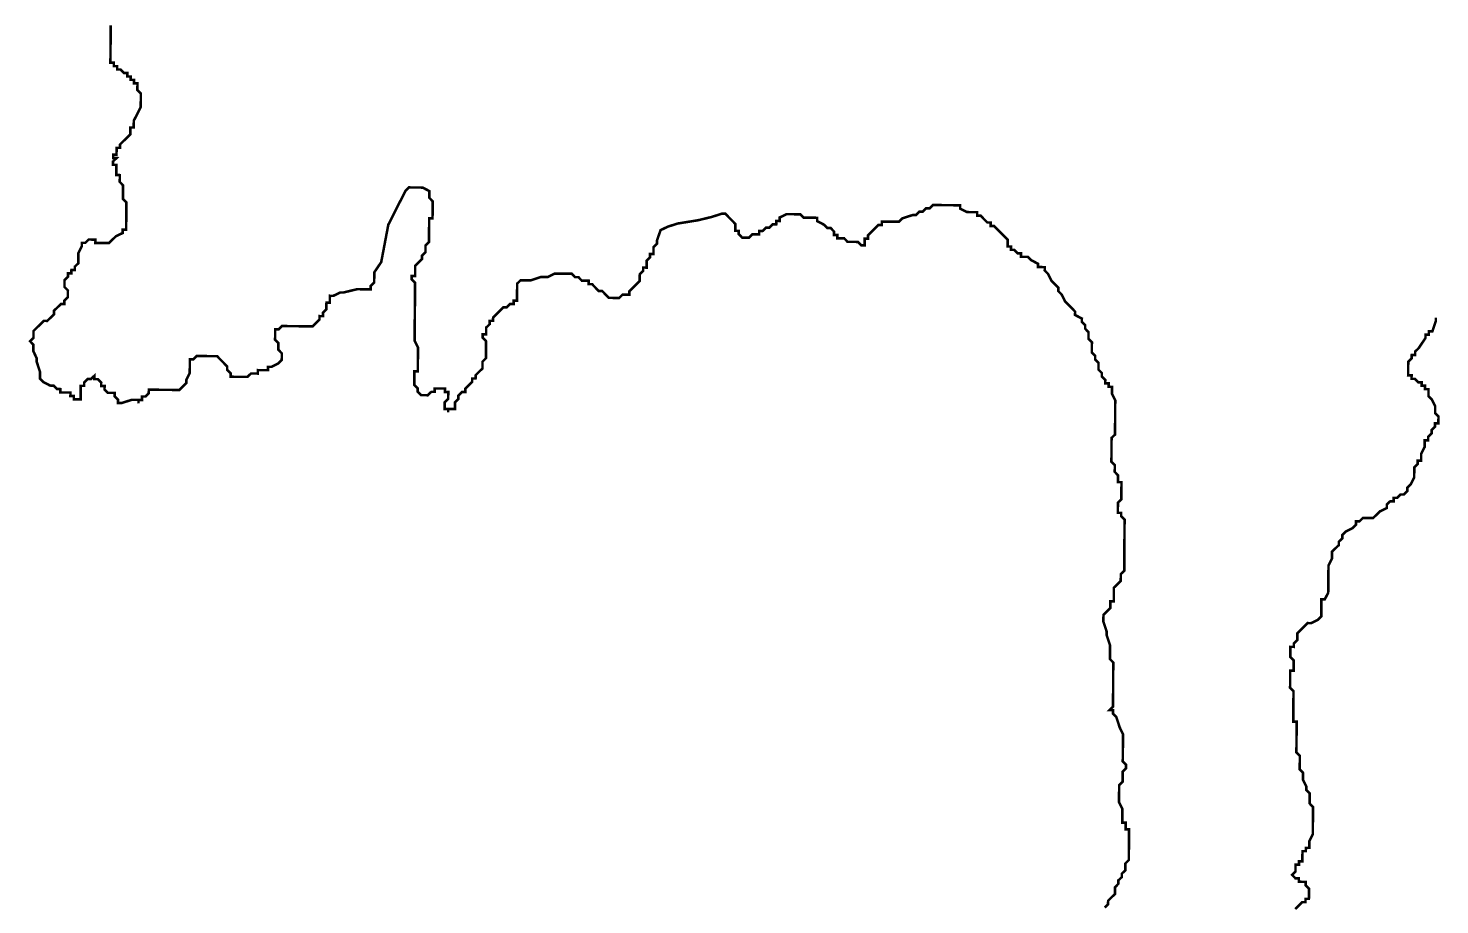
# Model space of a CAD drawing. Header units: metres. Extents: x 290190 to 339802, y 1811045 to 1991312.
# Drawn here: x 311912 to 313585, y 1942195 to 1943234 of the extents above; entities that cross this region are included whole.
import ezdxf

# ---------------------------------------------------------------- set-up
doc = ezdxf.new("R2010")
doc.units = ezdxf.units.M
doc.header["$MEASUREMENT"] = 0
doc.layers.add('HAZARDS LINE', color=1, linetype='Continuous')

msp = doc.modelspace()

# ---------------------------------------------------------------- linework, layer by layer
at = {"layer": 'HAZARDS LINE', "lineweight": 18}
for points in [[(312009.9, 1943237.1, 3.02, 3.02, 0), (312009.9, 1943233.1, 3.02, 3.02, 0), (312009.8, 1943225, 3.02, 3.02, 0), (312009.8, 1943221, 3.02, 3.02, 0), (312009.8, 1943216.9, 3.02, 3.02, 0), (312009.7, 1943208.9, 3.02, 3.02, 0), (312009.7, 1943204.8, 3.02, 3.02, 0), (312009.7, 1943200.8, 3.02, 3.02, 0), (312009.6, 1943196.8, 3.02, 3.02, 0), (312009.6, 1943192.7, 3.02, 3.02, 0), (312013.6, 1943192.7, 3.02, 3.02, 0), (312013.6, 1943188.7, 3.02, 3.02, 0), (312017.6, 1943188.6, 3.02, 3.02, 0), (312017.6, 1943184.6, 3.02, 3.02, 0), (312021.6, 1943184.6, 3.02, 3.02, 0), (312025.6, 1943180.5, 3.02, 3.02, 0), (312029.7, 1943180.5, 3.02, 3.02, 0), (312029.6, 1943176.4, 3.02, 3.02, 0), (312033.7, 1943176.4, 3.02, 3.02, 0), (312033.6, 1943172.4, 3.02, 3.02, 0), (312037.7, 1943172.4, 3.02, 3.02, 0), (312037.6, 1943168.3, 3.02, 3.02, 0), (312041.7, 1943168.3, 3.02, 3.02, 0), (312041.6, 1943164.3, 3.02, 3.02, 0), (312041.6, 1943160.2, 3.02, 3.02, 0), (312045.6, 1943156.2, 3.02, 3.02, 0), (312045.6, 1943152.1, 3.02, 3.02, 0), (312045.6, 1943148.1, 3.02, 3.02, 0), (312045.5, 1943144.1, 3.02, 3.02, 0), (312045.5, 1943140, 3.02, 3.02, 0), (312041.4, 1943132, 3.02, 3.02, 0), (312037.3, 1943124, 3.02, 3.02, 0), (312037.2, 1943115.9, 3.02, 3.02, 0), (312033.2, 1943115.9, 3.02, 3.02, 0), (312033.2, 1943111.9, 3.02, 3.02, 0), (312033.2, 1943107.8, 3.02, 3.02, 0), (312029.1, 1943103.8, 3.02, 3.02, 0), (312025, 1943099.8, 3.02, 3.02, 0), (312021, 1943095.8, 3.02, 3.02, 0), (312020.9, 1943091.8, 3.02, 3.02, 0), (312016.9, 1943091.8, 3.02, 3.02, 0), (312016.9, 1943087.8, 3.02, 3.02, 0), (312016.8, 1943083.8, 3.02, 3.02, 0), (312012.8, 1943083.8, 3.02, 3.02, 0), (312012.8, 1943079.8, 3.02, 3.02, 0), (312016.8, 1943079.7, 3.02, 3.02, 0), (312012.7, 1943075.7, 3.02, 3.02, 0), (312012.7, 1943071.7, 3.02, 3.02, 0), (312016.7, 1943071.7, 3.02, 3.02, 0), (312016.7, 1943067.6, 3.02, 3.02, 0), (312016.7, 1943063.6, 3.02, 3.02, 0), (312016.7, 1943059.6, 3.02, 3.02, 0), (312020.7, 1943059.5, 3.02, 3.02, 0), (312020.7, 1943055.5, 3.02, 3.02, 0), (312020.6, 1943051.5, 3.02, 3.02, 0), (312024.6, 1943047.4, 3.02, 3.02, 0), (312024.6, 1943043.4, 3.02, 3.02, 0), (312024.6, 1943039.3, 3.02, 3.02, 0), (312024.5, 1943035.3, 3.02, 3.02, 0), (312024.5, 1943031.3, 3.02, 3.02, 0), (312028.5, 1943027.2, 3.02, 3.02, 0), (312028.5, 1943023.2, 3.02, 3.02, 0), (312028.4, 1943019.1, 3.02, 3.02, 0), (312028.4, 1943011.1, 3.02, 3.02, 0), (312028.4, 1943007, 3.02, 3.02, 0), (312028.3, 1943003, 3.02, 3.02, 0), (312028.3, 1942999, 3.02, 3.02, 0), (312028.3, 1942994.9, 3.02, 3.02, 0), (312024.2, 1942995, 3.02, 3.02, 0), (312024.2, 1942990.9, 3.02, 3.02, 0), (312016.1, 1942987, 3.02, 3.02, 0), (312012, 1942983, 3.02, 3.02, 0), (312008, 1942979, 3.02, 3.02, 0), (312003.9, 1942979, 3.02, 3.02, 0), (311999.9, 1942979, 3.02, 3.02, 0), (311995.9, 1942979.1, 3.02, 3.02, 0), (311991.8, 1942979.1, 3.02, 3.02, 0), (311991.9, 1942983.1, 3.02, 3.02, 0), (311987.8, 1942983.1, 3.02, 3.02, 0), (311983.8, 1942983.2, 3.02, 3.02, 0), (311979.8, 1942979.2, 3.02, 3.02, 0), (311975.7, 1942979.2, 3.02, 3.02, 0), (311975.7, 1942975.2, 3.02, 3.02, 0), (311971.6, 1942967.1, 3.02, 3.02, 0), (311971.6, 1942963.1, 3.02, 3.02, 0), (311971.5, 1942959.1, 3.02, 3.02, 0), (311971.5, 1942955, 3.02, 3.02, 0), (311967.4, 1942951, 3.02, 3.02, 0), (311967.4, 1942947, 3.02, 3.02, 0), (311963.4, 1942947, 3.02, 3.02, 0), (311963.3, 1942943, 3.02, 3.02, 0), (311959.3, 1942943, 3.02, 3.02, 0), (311959.3, 1942939, 3.02, 3.02, 0), (311955.2, 1942935, 3.02, 3.02, 0), (311955.2, 1942931, 3.02, 3.02, 0), (311955.2, 1942926.9, 3.02, 3.02, 0), (311959.2, 1942922.9, 3.02, 3.02, 0), (311959.1, 1942918.8, 3.02, 3.02, 0), (311959.1, 1942914.8, 3.02, 3.02, 0), (311955, 1942910.8, 3.02, 3.02, 0), (311955, 1942906.8, 3.02, 3.02, 0), (311951, 1942906.8, 3.02, 3.02, 0), (311942.8, 1942898.8, 3.02, 3.02, 0), (311942.8, 1942894.7, 3.02, 3.02, 0), (311938.8, 1942890.7, 3.02, 3.02, 0), (311934.7, 1942886.7, 3.02, 3.02, 0), (311930.7, 1942886.8, 3.02, 3.02, 0), (311926.6, 1942882.8, 3.02, 3.02, 0), (311922.5, 1942878.8, 3.02, 3.02, 0), (311918.5, 1942874.8, 3.02, 3.02, 0), (311918.4, 1942870.7, 3.02, 3.02, 0), (311918.4, 1942866.7, 3.02, 3.02, 0), (311914.3, 1942862.7, 3.02, 3.02, 0), (311918.3, 1942858.6, 3.02, 3.02, 0), (311918.3, 1942854.6, 3.02, 3.02, 0), (311918.3, 1942850.6, 3.02, 3.02, 0), (311922.3, 1942842.5, 3.02, 3.02, 0), (311922.2, 1942838.4, 3.02, 3.02, 0), (311926.2, 1942826.3, 3.02, 3.02, 0), (311926.1, 1942822.3, 3.02, 3.02, 0), (311926.1, 1942818.2, 3.02, 3.02, 0), (311930.1, 1942814.2, 3.02, 3.02, 0), (311938.1, 1942810.1, 3.02, 3.02, 0), (311942.2, 1942810, 3.02, 3.02, 0), (311946.2, 1942806, 3.02, 3.02, 0), (311950.2, 1942805.9, 3.02, 3.02, 0), (311950.2, 1942801.9, 3.02, 3.02, 0), (311954.2, 1942801.9, 3.02, 3.02, 0), (311958.2, 1942801.8, 3.02, 3.02, 0), (311962.3, 1942801.8, 3.02, 3.02, 0), (311962.2, 1942797.8, 3.02, 3.02, 0), (311966.3, 1942797.8, 3.02, 3.02, 0), (311966.3, 1942793.7, 3.02, 3.02, 0), (311970.3, 1942793.7, 3.02, 3.02, 0), (311974.3, 1942793.7, 3.02, 3.02, 0), (311974.3, 1942797.7, 3.02, 3.02, 0), (311974.4, 1942801.7, 3.02, 3.02, 0), (311974.4, 1942805.8, 3.02, 3.02, 0), (311974.4, 1942809.8, 3.02, 3.02, 0), (311978.5, 1942809.8, 3.02, 3.02, 0), (311978.5, 1942813.8, 3.02, 3.02, 0), (311982.6, 1942817.8, 3.02, 3.02, 0), (311986.6, 1942817.8, 3.02, 3.02, 0), (311990.7, 1942821.8, 3.02, 3.02, 0), (311990.6, 1942817.7, 3.02, 3.02, 0), (311994.7, 1942817.7, 3.02, 3.02, 0), (311998.7, 1942813.6, 3.02, 3.02, 0), (311998.6, 1942809.6, 3.02, 3.02, 0), (312002.7, 1942809.6, 3.02, 3.02, 0), (312002.6, 1942805.5, 3.02, 3.02, 0), (312006.6, 1942801.5, 3.02, 3.02, 0), (312010.7, 1942801.5, 3.02, 3.02, 0), (312014.7, 1942801.4, 3.02, 3.02, 0), (312014.7, 1942797.4, 3.02, 3.02, 0), (312018.7, 1942793.3, 3.02, 3.02, 0), (312018.6, 1942789.3, 3.02, 3.02, 0), (312022.7, 1942789.3, 3.02, 3.02, 0), (312034.8, 1942793.2, 3.02, 3.02, 0), (312038.8, 1942793.2, 3.02, 3.02, 0), (312042.9, 1942793.1, 3.02, 3.02, 0), (312042.8, 1942789.1, 3.02, 3.02, 0), (312042.9, 1942793.1, 3.02, 3.02, 0), (312046.9, 1942793.1, 3.02, 3.02, 0), (312046.9, 1942797.1, 3.02, 3.02, 0), (312051, 1942797.1, 3.02, 3.02, 0), (312055, 1942801.1, 3.02, 3.02, 0), (312055.1, 1942805.2, 3.02, 3.02, 0), (312059.1, 1942805.1, 3.02, 3.02, 0), (312063.1, 1942805.1, 3.02, 3.02, 0), (312067.2, 1942805.1, 3.02, 3.02, 0), (312075.2, 1942805, 3.02, 3.02, 0), (312079.3, 1942805, 3.02, 3.02, 0), (312087.3, 1942804.9, 3.02, 3.02, 0), (312091.4, 1942804.9, 3.02, 3.02, 0), (312095.4, 1942808.9, 3.02, 3.02, 0), (312099.5, 1942812.9, 3.02, 3.02, 0), (312099.5, 1942816.9, 3.02, 3.02, 0), (312103.6, 1942825, 3.02, 3.02, 0), (312103.6, 1942829, 3.02, 3.02, 0), (312103.7, 1942833, 3.02, 3.02, 0), (312103.7, 1942837.1, 3.02, 3.02, 0), (312103.7, 1942841.1, 3.02, 3.02, 0), (312107.8, 1942841.1, 3.02, 3.02, 0), (312111.8, 1942845.1, 3.02, 3.02, 0), (312115.9, 1942845, 3.02, 3.02, 0), (312119.9, 1942845, 3.02, 3.02, 0), (312123.9, 1942845, 3.02, 3.02, 0), (312128, 1942844.9, 3.02, 3.02, 0), (312132, 1942844.9, 3.02, 3.02, 0), (312136, 1942844.9, 3.02, 3.02, 0), (312140, 1942840.8, 3.02, 3.02, 0), (312144, 1942836.8, 3.02, 3.02, 0), (312148, 1942832.7, 3.02, 3.02, 0), (312148, 1942828.7, 3.02, 3.02, 0), (312152, 1942824.6, 3.02, 3.02, 0), (312152, 1942820.6, 3.02, 3.02, 0), (312156, 1942820.5, 3.02, 3.02, 0), (312160, 1942820.5, 3.02, 3.02, 0), (312164.1, 1942820.5, 3.02, 3.02, 0), (312168.1, 1942820.4, 3.02, 3.02, 0), (312172.1, 1942820.4, 3.02, 3.02, 0), (312176.2, 1942824.4, 3.02, 3.02, 0), (312180.2, 1942824.4, 3.02, 3.02, 0), (312184.3, 1942824.3, 3.02, 3.02, 0), (312184.3, 1942828.4, 3.02, 3.02, 0), (312188.3, 1942828.3, 3.02, 3.02, 0), (312192.4, 1942828.3, 3.02, 3.02, 0), (312196.4, 1942828.3, 3.02, 3.02, 0), (312196.4, 1942832.3, 3.02, 3.02, 0), (312200.5, 1942832.3, 3.02, 3.02, 0), (312208.6, 1942836.3, 3.02, 3.02, 0), (312212.6, 1942840.3, 3.02, 3.02, 0), (312212.7, 1942844.3, 3.02, 3.02, 0), (312212.7, 1942848.3, 3.02, 3.02, 0), (312208.7, 1942852.4, 3.02, 3.02, 0), (312208.7, 1942856.4, 3.02, 3.02, 0), (312208.7, 1942860.5, 3.02, 3.02, 0), (312204.7, 1942864.5, 3.02, 3.02, 0), (312204.8, 1942868.6, 3.02, 3.02, 0), (312204.8, 1942872.6, 3.02, 3.02, 0), (312204.8, 1942876.6, 3.02, 3.02, 0), (312208.9, 1942876.6, 3.02, 3.02, 0), (312212.9, 1942880.6, 3.02, 3.02, 0), (312217, 1942880.6, 3.02, 3.02, 0), (312221, 1942880.5, 3.02, 3.02, 0), (312225, 1942880.5, 3.02, 3.02, 0), (312229.1, 1942880.5, 3.02, 3.02, 0), (312233.1, 1942880.4, 3.02, 3.02, 0), (312237.1, 1942880.4, 3.02, 3.02, 0), (312241.2, 1942880.4, 3.02, 3.02, 0), (312245.2, 1942880.4, 3.02, 3.02, 0), (312249.2, 1942880.3, 3.02, 3.02, 0), (312253.3, 1942884.3, 3.02, 3.02, 0), (312257.3, 1942888.3, 3.02, 3.02, 0), (312257.4, 1942892.4, 3.02, 3.02, 0), (312261.4, 1942892.3, 3.02, 3.02, 0), (312261.4, 1942896.4, 3.02, 3.02, 0), (312265.5, 1942900.4, 3.02, 3.02, 0), (312265.5, 1942904.4, 3.02, 3.02, 0), (312265.6, 1942908.4, 3.02, 3.02, 0), (312269.6, 1942908.4, 3.02, 3.02, 0), (312269.7, 1942916.5, 3.02, 3.02, 0), (312273.7, 1942916.4, 3.02, 3.02, 0), (312281.8, 1942920.4, 3.02, 3.02, 0), (312285.8, 1942920.4, 3.02, 3.02, 0), (312302, 1942924.3, 3.02, 3.02, 0), (312310.1, 1942924.2, 3.02, 3.02, 0), (312314.1, 1942924.2, 3.02, 3.02, 0), (312318.1, 1942924.2, 3.02, 3.02, 0), (312318.1, 1942928.2, 3.02, 3.02, 0), (312322.2, 1942932.2, 3.02, 3.02, 0), (312322.2, 1942936.2, 3.02, 3.02, 0), (312322.3, 1942940.3, 3.02, 3.02, 0), (312322.3, 1942944.3, 3.02, 3.02, 0), (312330.5, 1942956.4, 3.02, 3.02, 0), (312338.9, 1943000.7, 3.02, 3.02, 0), (312351.1, 1943024.8, 3.02, 3.02, 0), (312359.3, 1943040.8, 3.02, 3.02, 0), (312363.4, 1943044.9, 3.02, 3.02, 0), (312371.5, 1943044.8, 3.02, 3.02, 0), (312375.5, 1943044.8, 3.02, 3.02, 0), (312379.5, 1943044.7, 3.02, 3.02, 0), (312387.6, 1943040.6, 3.02, 3.02, 0), (312387.5, 1943032.6, 3.02, 3.02, 0), (312391.5, 1943028.5, 3.02, 3.02, 0), (312391.5, 1943024.5, 3.02, 3.02, 0), (312391.4, 1943020.4, 3.02, 3.02, 0), (312391.4, 1943016.4, 3.02, 3.02, 0), (312391.3, 1943008.3, 3.02, 3.02, 0), (312387.3, 1943008.4, 3.02, 3.02, 0), (312387.3, 1943004.3, 3.02, 3.02, 0), (312387.2, 1942992.2, 3.02, 3.02, 0), (312387.2, 1942988.2, 3.02, 3.02, 0), (312387.1, 1942984.2, 3.02, 3.02, 0), (312387.1, 1942980.1, 3.02, 3.02, 0), (312383, 1942976.1, 3.02, 3.02, 0), (312383, 1942972.1, 3.02, 3.02, 0), (312383, 1942968.1, 3.02, 3.02, 0), (312378.9, 1942964.1, 3.02, 3.02, 0), (312378.9, 1942960, 3.02, 3.02, 0), (312374.8, 1942956, 3.02, 3.02, 0), (312370.8, 1942952, 3.02, 3.02, 0), (312370.7, 1942948, 3.02, 3.02, 0), (312370.7, 1942944, 3.02, 3.02, 0), (312370.7, 1942939.9, 3.02, 3.02, 0), (312366.6, 1942939.9, 3.02, 3.02, 0), (312366.6, 1942935.9, 3.02, 3.02, 0), (312370.6, 1942931.9, 3.02, 3.02, 0), (312370.6, 1942927.8, 3.02, 3.02, 0), (312370.5, 1942923.8, 3.02, 3.02, 0), (312370.5, 1942915.7, 3.02, 3.02, 0), (312370.4, 1942903.6, 3.02, 3.02, 0), (312370.4, 1942899.6, 3.02, 3.02, 0), (312370.3, 1942891.5, 3.02, 3.02, 0), (312370.2, 1942883.4, 3.02, 3.02, 0), (312370.1, 1942871.3, 3.02, 3.02, 0), (312370.1, 1942863.3, 3.02, 3.02, 0), (312374.1, 1942855.2, 3.02, 3.02, 0), (312374, 1942847.1, 3.02, 3.02, 0), (312374, 1942843.1, 3.02, 3.02, 0), (312373.9, 1942839, 3.02, 3.02, 0), (312373.9, 1942835, 3.02, 3.02, 0), (312373.8, 1942826.9, 3.02, 3.02, 0), (312369.8, 1942827, 3.02, 3.02, 0), (312369.8, 1942822.9, 3.02, 3.02, 0), (312369.8, 1942818.9, 3.02, 3.02, 0), (312369.7, 1942814.9, 3.02, 3.02, 0), (312369.7, 1942810.8, 3.02, 3.02, 0), (312373.7, 1942806.8, 3.02, 3.02, 0), (312373.7, 1942802.7, 3.02, 3.02, 0), (312377.7, 1942798.7, 3.02, 3.02, 0), (312381.7, 1942798.7, 3.02, 3.02, 0), (312385.7, 1942798.6, 3.02, 3.02, 0), (312389.8, 1942802.6, 3.02, 3.02, 0), (312393.8, 1942802.6, 3.02, 3.02, 0), (312393.9, 1942806.6, 3.02, 3.02, 0), (312397.9, 1942806.6, 3.02, 3.02, 0), (312401.9, 1942806.6, 3.02, 3.02, 0), (312406, 1942806.5, 3.02, 3.02, 0), (312405.9, 1942802.5, 3.02, 3.02, 0), (312410, 1942802.5, 3.02, 3.02, 0), (312409.9, 1942798.4, 3.02, 3.02, 0), (312409.9, 1942794.4, 3.02, 3.02, 0), (312405.8, 1942790.4, 3.02, 3.02, 0), (312405.8, 1942786.4, 3.02, 3.02, 0), (312405.8, 1942782.3, 3.02, 3.02, 0), (312409.8, 1942782.3, 3.02, 3.02, 0), (312409.8, 1942778.3, 3.02, 3.02, 0), (312409.8, 1942782.3, 3.02, 3.02, 0), (312413.8, 1942782.3, 3.02, 3.02, 0), (312417.9, 1942782.2, 3.02, 3.02, 0), (312417.9, 1942786.3, 3.02, 3.02, 0), (312417.9, 1942790.3, 3.02, 3.02, 0), (312422, 1942794.3, 3.02, 3.02, 0), (312422, 1942798.3, 3.02, 3.02, 0), (312426.1, 1942802.4, 3.02, 3.02, 0), (312430.1, 1942802.3, 3.02, 3.02, 0), (312430.2, 1942806.4, 3.02, 3.02, 0), (312434.2, 1942810.4, 3.02, 3.02, 0), (312438.3, 1942814.4, 3.02, 3.02, 0), (312438.3, 1942818.4, 3.02, 3.02, 0), (312442.3, 1942818.4, 3.02, 3.02, 0), (312442.4, 1942822.4, 3.02, 3.02, 0), (312446.4, 1942826.4, 3.02, 3.02, 0), (312450.5, 1942830.4, 3.02, 3.02, 0), (312450.5, 1942834.4, 3.02, 3.02, 0), (312450.6, 1942838.5, 3.02, 3.02, 0), (312454.6, 1942842.5, 3.02, 3.02, 0), (312454.7, 1942846.5, 3.02, 3.02, 0), (312454.7, 1942850.5, 3.02, 3.02, 0), (312454.7, 1942854.6, 3.02, 3.02, 0), (312454.7, 1942858.6, 3.02, 3.02, 0), (312454.8, 1942862.6, 3.02, 3.02, 0), (312450.8, 1942866.7, 3.02, 3.02, 0), (312450.8, 1942870.7, 3.02, 3.02, 0), (312454.8, 1942870.7, 3.02, 3.02, 0), (312454.9, 1942874.7, 3.02, 3.02, 0), (312454.9, 1942878.8, 3.02, 3.02, 0), (312459, 1942882.8, 3.02, 3.02, 0), (312459, 1942886.8, 3.02, 3.02, 0), (312463, 1942886.8, 3.02, 3.02, 0), (312463.1, 1942890.8, 3.02, 3.02, 0), (312467.1, 1942894.8, 3.02, 3.02, 0), (312471.2, 1942898.8, 3.02, 3.02, 0), (312475.2, 1942902.8, 3.02, 3.02, 0), (312479.3, 1942902.8, 3.02, 3.02, 0), (312483.3, 1942906.8, 3.02, 3.02, 0), (312487.4, 1942906.8, 3.02, 3.02, 0), (312487.4, 1942910.8, 3.02, 3.02, 0), (312491.4, 1942910.8, 3.02, 3.02, 0), (312491.5, 1942914.8, 3.02, 3.02, 0), (312491.5, 1942918.8, 3.02, 3.02, 0), (312491.5, 1942922.9, 3.02, 3.02, 0), (312491.6, 1942926.9, 3.02, 3.02, 0), (312491.6, 1942930.9, 3.02, 3.02, 0), (312495.7, 1942934.9, 3.02, 3.02, 0), (312499.7, 1942934.9, 3.02, 3.02, 0), (312503.7, 1942934.9, 3.02, 3.02, 0), (312507.8, 1942934.8, 3.02, 3.02, 0), (312519.9, 1942938.8, 3.02, 3.02, 0), (312527.9, 1942938.7, 3.02, 3.02, 0), (312536, 1942942.7, 3.02, 3.02, 0), (312540.1, 1942942.7, 3.02, 3.02, 0), (312544.1, 1942942.6, 3.02, 3.02, 0), (312552.2, 1942942.6, 3.02, 3.02, 0), (312556.2, 1942942.6, 3.02, 3.02, 0), (312560.2, 1942938.5, 3.02, 3.02, 0), (312564.2, 1942938.5, 3.02, 3.02, 0), (312568.2, 1942934.4, 3.02, 3.02, 0), (312572.3, 1942934.4, 3.02, 3.02, 0), (312576.3, 1942934.3, 3.02, 3.02, 0), (312576.3, 1942930.3, 3.02, 3.02, 0), (312580.3, 1942930.3, 3.02, 3.02, 0), (312584.3, 1942926.2, 3.02, 3.02, 0), (312588.3, 1942922.1, 3.02, 3.02, 0), (312592.4, 1942922.1, 3.02, 3.02, 0), (312596.4, 1942918, 3.02, 3.02, 0), (312600.4, 1942914, 3.02, 3.02, 0), (312604.4, 1942914, 3.02, 3.02, 0), (312608.4, 1942913.9, 3.02, 3.02, 0), (312612.5, 1942913.9, 3.02, 3.02, 0), (312616.5, 1942917.9, 3.02, 3.02, 0), (312620.6, 1942917.9, 3.02, 3.02, 0), (312624.6, 1942917.8, 3.02, 3.02, 0), (312624.6, 1942921.9, 3.02, 3.02, 0), (312628.7, 1942925.9, 3.02, 3.02, 0), (312632.7, 1942929.9, 3.02, 3.02, 0), (312636.8, 1942933.9, 3.02, 3.02, 0), (312636.8, 1942937.9, 3.02, 3.02, 0), (312636.9, 1942941.9, 3.02, 3.02, 0), (312640.9, 1942945.9, 3.02, 3.02, 0), (312641, 1942950, 3.02, 3.02, 0), (312645, 1942949.9, 3.02, 3.02, 0), (312645.1, 1942958, 3.02, 3.02, 0), (312649.1, 1942962, 3.02, 3.02, 0), (312649.1, 1942966.1, 3.02, 3.02, 0), (312653.2, 1942966, 3.02, 3.02, 0), (312653.2, 1942970.1, 3.02, 3.02, 0), (312653.2, 1942974.1, 3.02, 3.02, 0), (312657.3, 1942978.1, 3.02, 3.02, 0), (312657.3, 1942982.1, 3.02, 3.02, 0), (312661.5, 1942994.2, 3.02, 3.02, 0), (312669.6, 1942998.2, 3.02, 3.02, 0), (312681.7, 1943002.1, 3.02, 3.02, 0), (312705.9, 1943006, 3.02, 3.02, 0), (312722.1, 1943009.9, 3.02, 3.02, 0), (312734.2, 1943013.8, 3.02, 3.02, 0), (312738.2, 1943013.8, 3.02, 3.02, 0), (312742.2, 1943009.7, 3.02, 3.02, 0), (312746.2, 1943005.7, 3.02, 3.02, 0), (312750.2, 1943001.6, 3.02, 3.02, 0), (312750.2, 1942997.6, 3.02, 3.02, 0), (312750.2, 1942993.5, 3.02, 3.02, 0), (312754.2, 1942993.5, 3.02, 3.02, 0), (312754.2, 1942989.5, 3.02, 3.02, 0), (312758.2, 1942985.4, 3.02, 3.02, 0), (312762.2, 1942985.4, 3.02, 3.02, 0), (312766.3, 1942985.3, 3.02, 3.02, 0), (312770.3, 1942989.3, 3.02, 3.02, 0), (312774.4, 1942989.3, 3.02, 3.02, 0), (312778.4, 1942989.3, 3.02, 3.02, 0), (312778.4, 1942993.3, 3.02, 3.02, 0), (312782.4, 1942993.3, 3.02, 3.02, 0), (312786.5, 1942997.3, 3.02, 3.02, 0), (312790.5, 1942997.3, 3.02, 3.02, 0), (312794.6, 1943001.3, 3.02, 3.02, 0), (312798.6, 1943001.2, 3.02, 3.02, 0), (312798.7, 1943005.3, 3.02, 3.02, 0), (312802.7, 1943005.2, 3.02, 3.02, 0), (312802.7, 1943009.3, 3.02, 3.02, 0), (312810.8, 1943013.2, 3.02, 3.02, 0), (312814.9, 1943013.2, 3.02, 3.02, 0), (312822.9, 1943013.1, 3.02, 3.02, 0), (312827, 1943013.1, 3.02, 3.02, 0), (312831, 1943009.1, 3.02, 3.02, 0), (312839, 1943009, 3.02, 3.02, 0), (312843.1, 1943009, 3.02, 3.02, 0), (312847.1, 1943008.9, 3.02, 3.02, 0), (312847.1, 1943004.9, 3.02, 3.02, 0), (312855.1, 1943000.8, 3.02, 3.02, 0), (312859.1, 1942996.7, 3.02, 3.02, 0), (312863.1, 1942996.7, 3.02, 3.02, 0), (312867.1, 1942992.6, 3.02, 3.02, 0), (312867.1, 1942988.6, 3.02, 3.02, 0), (312871.1, 1942988.6, 3.02, 3.02, 0), (312871.1, 1942984.5, 3.02, 3.02, 0), (312875.1, 1942984.5, 3.02, 3.02, 0), (312879.2, 1942984.5, 3.02, 3.02, 0), (312883.2, 1942980.4, 3.02, 3.02, 0), (312887.2, 1942980.4, 3.02, 3.02, 0), (312891.2, 1942980.4, 3.02, 3.02, 0), (312895.3, 1942980.3, 3.02, 3.02, 0), (312899.3, 1942976.3, 3.02, 3.02, 0), (312903.3, 1942976.2, 3.02, 3.02, 0), (312903.3, 1942980.3, 3.02, 3.02, 0), (312903.4, 1942984.3, 3.02, 3.02, 0), (312907.4, 1942984.3, 3.02, 3.02, 0), (312907.4, 1942988.3, 3.02, 3.02, 0), (312911.5, 1942992.3, 3.02, 3.02, 0), (312915.6, 1942996.3, 3.02, 3.02, 0), (312919.6, 1943000.3, 3.02, 3.02, 0), (312923.7, 1943000.3, 3.02, 3.02, 0), (312923.7, 1943004.3, 3.02, 3.02, 0), (312927.7, 1943004.3, 3.02, 3.02, 0), (312931.8, 1943004.3, 3.02, 3.02, 0), (312935.8, 1943004.2, 3.02, 3.02, 0), (312939.8, 1943004.2, 3.02, 3.02, 0), (312943.9, 1943004.2, 3.02, 3.02, 0), (312947.9, 1943008.2, 3.02, 3.02, 0), (312960, 1943012.1, 3.02, 3.02, 0), (312964.1, 1943012.1, 3.02, 3.02, 0), (312968.1, 1943016.1, 3.02, 3.02, 0), (312972.2, 1943016.1, 3.02, 3.02, 0), (312976.2, 1943020.1, 3.02, 3.02, 0), (312980.3, 1943020, 3.02, 3.02, 0), (312984.3, 1943024, 3.02, 3.02, 0), (312988.4, 1943024, 3.02, 3.02, 0), (312992.4, 1943024, 3.02, 3.02, 0), (312996.4, 1943023.9, 3.02, 3.02, 0), (313000.5, 1943023.9, 3.02, 3.02, 0), (313004.5, 1943023.9, 3.02, 3.02, 0), (313008.5, 1943023.8, 3.02, 3.02, 0), (313016.6, 1943023.8, 3.02, 3.02, 0), (313016.6, 1943019.8, 3.02, 3.02, 0), (313024.6, 1943015.7, 3.02, 3.02, 0), (313028.6, 1943015.6, 3.02, 3.02, 0), (313032.7, 1943015.6, 3.02, 3.02, 0), (313036.7, 1943015.6, 3.02, 3.02, 0), (313036.7, 1943011.5, 3.02, 3.02, 0), (313040.7, 1943011.5, 3.02, 3.02, 0), (313044.7, 1943007.4, 3.02, 3.02, 0), (313048.7, 1943003.4, 3.02, 3.02, 0), (313052.7, 1943003.3, 3.02, 3.02, 0), (313052.7, 1942999.3, 3.02, 3.02, 0), (313056.7, 1942999.3, 3.02, 3.02, 0), (313060.7, 1942995.2, 3.02, 3.02, 0), (313064.7, 1942991.2, 3.02, 3.02, 0), (313068.8, 1942987.1, 3.02, 3.02, 0), (313072.8, 1942983, 3.02, 3.02, 0), (313072.7, 1942975, 3.02, 3.02, 0), (313076.7, 1942974.9, 3.02, 3.02, 0), (313076.7, 1942970.9, 3.02, 3.02, 0), (313080.7, 1942970.9, 3.02, 3.02, 0), (313084.7, 1942966.8, 3.02, 3.02, 0), (313088.8, 1942966.8, 3.02, 3.02, 0), (313088.7, 1942962.7, 3.02, 3.02, 0), (313092.8, 1942962.7, 3.02, 3.02, 0), (313096.8, 1942962.7, 3.02, 3.02, 0), (313100.8, 1942958.6, 3.02, 3.02, 0), (313108.8, 1942954.5, 3.02, 3.02, 0), (313108.8, 1942950.5, 3.02, 3.02, 0), (313112.8, 1942950.5, 3.02, 3.02, 0), (313116.9, 1942950.4, 3.02, 3.02, 0), (313116.8, 1942946.4, 3.02, 3.02, 0), (313120.8, 1942942.3, 3.02, 3.02, 0), (313124.8, 1942934.2, 3.02, 3.02, 0), (313132.8, 1942926.1, 3.02, 3.02, 0), (313132.8, 1942922.1, 3.02, 3.02, 0), (313136.8, 1942918, 3.02, 3.02, 0), (313140.8, 1942909.9, 3.02, 3.02, 0), (313144.8, 1942905.8, 3.02, 3.02, 0), (313148.8, 1942901.8, 3.02, 3.02, 0), (313152.8, 1942897.7, 3.02, 3.02, 0), (313152.7, 1942893.7, 3.02, 3.02, 0), (313160.8, 1942889.6, 3.02, 3.02, 0), (313160.7, 1942885.5, 3.02, 3.02, 0), (313164.7, 1942881.5, 3.02, 3.02, 0), (313164.7, 1942877.5, 3.02, 3.02, 0), (313168.7, 1942873.4, 3.02, 3.02, 0), (313168.7, 1942865.3, 3.02, 3.02, 0), (313172.7, 1942861.3, 3.02, 3.02, 0), (313172.6, 1942857.2, 3.02, 3.02, 0), (313172.6, 1942849.2, 3.02, 3.02, 0), (313176.6, 1942845.1, 3.02, 3.02, 0), (313176.5, 1942841.1, 3.02, 3.02, 0), (313180.5, 1942837, 3.02, 3.02, 0), (313180.5, 1942833, 3.02, 3.02, 0), (313180.5, 1942828.9, 3.02, 3.02, 0), (313184.5, 1942824.9, 3.02, 3.02, 0), (313184.5, 1942820.8, 3.02, 3.02, 0), (313188.5, 1942816.8, 3.02, 3.02, 0), (313188.4, 1942812.7, 3.02, 3.02, 0), (313192.5, 1942812.7, 3.02, 3.02, 0), (313192.4, 1942808.7, 3.02, 3.02, 0), (313196.5, 1942808.6, 3.02, 3.02, 0), (313196.4, 1942804.6, 3.02, 3.02, 0), (313196.4, 1942800.6, 3.02, 3.02, 0), (313200.4, 1942792.5, 3.02, 3.02, 0), (313200.3, 1942788.4, 3.02, 3.02, 0), (313200.3, 1942784.4, 3.02, 3.02, 0), (313200.3, 1942780.4, 3.02, 3.02, 0), (313200.3, 1942776.3, 3.02, 3.02, 0), (313200.2, 1942772.3, 3.02, 3.02, 0), (313200.2, 1942768.3, 3.02, 3.02, 0), (313200.1, 1942760.2, 3.02, 3.02, 0), (313200.1, 1942752.1, 3.02, 3.02, 0), (313196, 1942748.1, 3.02, 3.02, 0), (313195.9, 1942740.1, 3.02, 3.02, 0), (313195.9, 1942736, 3.02, 3.02, 0), (313195.9, 1942732, 3.02, 3.02, 0), (313195.9, 1942728, 3.02, 3.02, 0), (313195.8, 1942723.9, 3.02, 3.02, 0), (313195.8, 1942719.9, 3.02, 3.02, 0), (313199.8, 1942715.8, 3.02, 3.02, 0), (313199.8, 1942711.8, 3.02, 3.02, 0), (313199.7, 1942707.8, 3.02, 3.02, 0), (313203.7, 1942703.7, 3.02, 3.02, 0), (313203.7, 1942699.7, 3.02, 3.02, 0), (313203.7, 1942695.6, 3.02, 3.02, 0), (313207.7, 1942695.6, 3.02, 3.02, 0), (313207.7, 1942691.6, 3.02, 3.02, 0), (313207.6, 1942687.5, 3.02, 3.02, 0), (313207.6, 1942683.5, 3.02, 3.02, 0), (313207.6, 1942679.5, 3.02, 3.02, 0), (313207.6, 1942675.4, 3.02, 3.02, 0), (313203.5, 1942671.4, 3.02, 3.02, 0), (313203.5, 1942667.4, 3.02, 3.02, 0), (313203.4, 1942663.4, 3.02, 3.02, 0), (313203.4, 1942659.3, 3.02, 3.02, 0), (313207.4, 1942659.3, 3.02, 3.02, 0), (313207.4, 1942655.3, 3.02, 3.02, 0), (313211.4, 1942651.2, 3.02, 3.02, 0), (313211.4, 1942647.2, 3.02, 3.02, 0), (313211.3, 1942643.1, 3.02, 3.02, 0), (313211.3, 1942639.1, 3.02, 3.02, 0), (313211.3, 1942635.1, 3.02, 3.02, 0), (313211.3, 1942631, 3.02, 3.02, 0), (313211.2, 1942627, 3.02, 3.02, 0), (313211.2, 1942618.9, 3.02, 3.02, 0), (313211.1, 1942614.9, 3.02, 3.02, 0), (313211.1, 1942610.9, 3.02, 3.02, 0), (313211, 1942602.8, 3.02, 3.02, 0), (313211, 1942598.8, 3.02, 3.02, 0), (313211, 1942590.7, 3.02, 3.02, 0), (313206.9, 1942586.7, 3.02, 3.02, 0), (313206.9, 1942582.7, 3.02, 3.02, 0), (313206.8, 1942578.6, 3.02, 3.02, 0), (313202.8, 1942574.6, 3.02, 3.02, 0), (313198.7, 1942570.6, 3.02, 3.02, 0), (313198.7, 1942566.6, 3.02, 3.02, 0), (313198.6, 1942562.6, 3.02, 3.02, 0), (313198.6, 1942558.5, 3.02, 3.02, 0), (313198.6, 1942554.5, 3.02, 3.02, 0), (313194.5, 1942554.5, 3.02, 3.02, 0), (313194.5, 1942546.5, 3.02, 3.02, 0), (313190.4, 1942542.5, 3.02, 3.02, 0), (313186.4, 1942538.5, 3.02, 3.02, 0), (313186.3, 1942534.4, 3.02, 3.02, 0), (313186.3, 1942530.4, 3.02, 3.02, 0), (313190.2, 1942518.3, 3.02, 3.02, 0), (313190.2, 1942514.2, 3.02, 3.02, 0), (313194.2, 1942502.1, 3.02, 3.02, 0), (313194.1, 1942498.1, 3.02, 3.02, 0), (313194.1, 1942494, 3.02, 3.02, 0), (313194.1, 1942490, 3.02, 3.02, 0), (313194, 1942486, 3.02, 3.02, 0), (313198, 1942481.9, 3.02, 3.02, 0), (313198, 1942477.9, 3.02, 3.02, 0), (313197.9, 1942469.8, 3.02, 3.02, 0), (313197.9, 1942465.8, 3.02, 3.02, 0), (313197.9, 1942461.7, 3.02, 3.02, 0), (313197.8, 1942457.7, 3.02, 3.02, 0), (313197.8, 1942453.7, 3.02, 3.02, 0), (313197.8, 1942449.6, 3.02, 3.02, 0), (313197.8, 1942445.6, 3.02, 3.02, 0), (313197.7, 1942441.6, 3.02, 3.02, 0), (313197.7, 1942437.5, 3.02, 3.02, 0), (313197.7, 1942433.5, 3.02, 3.02, 0), (313197.6, 1942429.5, 3.02, 3.02, 0), (313193.6, 1942425.5, 3.02, 3.02, 0), (313197.6, 1942425.4, 3.02, 3.02, 0), (313197.6, 1942421.4, 3.02, 3.02, 0), (313201.6, 1942417.3, 3.02, 3.02, 0), (313205.5, 1942405.2, 3.02, 3.02, 0), (313209.5, 1942397.1, 3.02, 3.02, 0), (313209.5, 1942393.1, 3.02, 3.02, 0), (313209.4, 1942389, 3.02, 3.02, 0), (313209.4, 1942385, 3.02, 3.02, 0), (313209.4, 1942381, 3.02, 3.02, 0), (313209.3, 1942376.9, 3.02, 3.02, 0), (313209.3, 1942372.9, 3.02, 3.02, 0), (313209.3, 1942368.9, 3.02, 3.02, 0), (313209.2, 1942364.8, 3.02, 3.02, 0), (313213.2, 1942360.8, 3.02, 3.02, 0), (313213.2, 1942356.7, 3.02, 3.02, 0), (313209.2, 1942352.7, 3.02, 3.02, 0), (313209.1, 1942348.7, 3.02, 3.02, 0), (313209.1, 1942344.7, 3.02, 3.02, 0), (313209.1, 1942340.6, 3.02, 3.02, 0), (313205, 1942336.6, 3.02, 3.02, 0), (313205, 1942332.6, 3.02, 3.02, 0), (313204.9, 1942328.6, 3.02, 3.02, 0), (313204.9, 1942320.5, 3.02, 3.02, 0), (313204.8, 1942316.5, 3.02, 3.02, 0), (313208.8, 1942308.4, 3.02, 3.02, 0), (313208.8, 1942304.3, 3.02, 3.02, 0), (313208.8, 1942300.3, 3.02, 3.02, 0), (313208.7, 1942296.3, 3.02, 3.02, 0), (313208.7, 1942292.2, 3.02, 3.02, 0), (313212.7, 1942292.2, 3.02, 3.02, 0), (313212.7, 1942288.2, 3.02, 3.02, 0), (313212.7, 1942284.1, 3.02, 3.02, 0), (313216.7, 1942284.1, 3.02, 3.02, 0), (313216.7, 1942280.1, 3.02, 3.02, 0), (313216.6, 1942276, 3.02, 3.02, 0), (313216.6, 1942272, 3.02, 3.02, 0), (313216.6, 1942268, 3.02, 3.02, 0), (313216.6, 1942263.9, 3.02, 3.02, 0), (313216.5, 1942259.9, 3.02, 3.02, 0), (313216.5, 1942255.9, 3.02, 3.02, 0), (313216.5, 1942251.8, 3.02, 3.02, 0), (313216.4, 1942247.8, 3.02, 3.02, 0), (313212.4, 1942243.8, 3.02, 3.02, 0), (313212.3, 1942239.8, 3.02, 3.02, 0), (313212.3, 1942235.7, 3.02, 3.02, 0), (313208.2, 1942231.7, 3.02, 3.02, 0), (313208.2, 1942227.7, 3.02, 3.02, 0), (313204.1, 1942223.7, 3.02, 3.02, 0), (313204.1, 1942219.7, 3.02, 3.02, 0), (313200.1, 1942215.6, 3.02, 3.02, 0), (313200, 1942211.6, 3.02, 3.02, 0), (313200, 1942207.6, 3.02, 3.02, 0), (313195.9, 1942203.6, 3.02, 3.02, 0), (313191.9, 1942199.6, 3.02, 3.02, 0), (313191.8, 1942195.5, 3.02, 3.02, 0), (313187.8, 1942191.5, 3.02, 3.02, 0)], [(313413.6, 1942189.8, 3.02, 3.02, 0), (313417.7, 1942193.8, 3.02, 3.02, 0), (313421.7, 1942197.8, 3.02, 3.02, 0), (313425.8, 1942197.8, 3.02, 3.02, 0), (313425.8, 1942201.8, 3.02, 3.02, 0), (313429.8, 1942201.8, 3.02, 3.02, 0), (313429.9, 1942205.8, 3.02, 3.02, 0), (313429.9, 1942209.9, 3.02, 3.02, 0), (313429.9, 1942213.9, 3.02, 3.02, 0), (313425.9, 1942218, 3.02, 3.02, 0), (313426, 1942222, 3.02, 3.02, 0), (313421.9, 1942222, 3.02, 3.02, 0), (313417.9, 1942222.1, 3.02, 3.02, 0), (313417.9, 1942226.1, 3.02, 3.02, 0), (313413.9, 1942226.1, 3.02, 3.02, 0), (313409.9, 1942230.2, 3.02, 3.02, 0), (313413.9, 1942234.2, 3.02, 3.02, 0), (313414, 1942238.2, 3.02, 3.02, 0), (313414, 1942242.3, 3.02, 3.02, 0), (313418, 1942242.2, 3.02, 3.02, 0), (313418.1, 1942246.3, 3.02, 3.02, 0), (313422.1, 1942246.2, 3.02, 3.02, 0), (313422.1, 1942250.3, 3.02, 3.02, 0), (313422.2, 1942258.3, 3.02, 3.02, 0), (313426.2, 1942258.3, 3.02, 3.02, 0), (313426.3, 1942262.3, 3.02, 3.02, 0), (313430.3, 1942262.3, 3.02, 3.02, 0), (313430.3, 1942266.3, 3.02, 3.02, 0), (313430.4, 1942270.4, 3.02, 3.02, 0), (313434.4, 1942278.4, 3.02, 3.02, 0), (313434.5, 1942282.5, 3.02, 3.02, 0), (313434.5, 1942286.5, 3.02, 3.02, 0), (313434.5, 1942290.5, 3.02, 3.02, 0), (313434.6, 1942294.6, 3.02, 3.02, 0), (313434.6, 1942298.6, 3.02, 3.02, 0), (313434.6, 1942302.6, 3.02, 3.02, 0), (313434.7, 1942306.7, 3.02, 3.02, 0), (313434.7, 1942310.7, 3.02, 3.02, 0), (313430.7, 1942314.8, 3.02, 3.02, 0), (313430.7, 1942318.8, 3.02, 3.02, 0), (313430.8, 1942322.8, 3.02, 3.02, 0), (313430.8, 1942326.9, 3.02, 3.02, 0), (313426.8, 1942330.9, 3.02, 3.02, 0), (313426.8, 1942334.9, 3.02, 3.02, 0), (313422.8, 1942343, 3.02, 3.02, 0), (313422.9, 1942347.1, 3.02, 3.02, 0), (313422.9, 1942351.1, 3.02, 3.02, 0), (313418.9, 1942355.2, 3.02, 3.02, 0), (313418.9, 1942359.2, 3.02, 3.02, 0), (313419, 1942363.2, 3.02, 3.02, 0), (313419, 1942367.3, 3.02, 3.02, 0), (313419, 1942371.3, 3.02, 3.02, 0), (313415, 1942375.4, 3.02, 3.02, 0), (313415, 1942379.4, 3.02, 3.02, 0), (313415.1, 1942383.4, 3.02, 3.02, 0), (313415.1, 1942387.5, 3.02, 3.02, 0), (313415.1, 1942391.5, 3.02, 3.02, 0), (313415.2, 1942395.5, 3.02, 3.02, 0), (313415.2, 1942399.6, 3.02, 3.02, 0), (313415.2, 1942403.6, 3.02, 3.02, 0), (313415.3, 1942407.6, 3.02, 3.02, 0), (313415.3, 1942411.7, 3.02, 3.02, 0), (313411.3, 1942411.7, 3.02, 3.02, 0), (313411.3, 1942419.8, 3.02, 3.02, 0), (313411.3, 1942423.8, 3.02, 3.02, 0), (313411.4, 1942427.8, 3.02, 3.02, 0), (313411.4, 1942431.9, 3.02, 3.02, 0), (313411.4, 1942435.9, 3.02, 3.02, 0), (313411.5, 1942439.9, 3.02, 3.02, 0), (313411.5, 1942444, 3.02, 3.02, 0), (313411.5, 1942448, 3.02, 3.02, 0), (313407.5, 1942452.1, 3.02, 3.02, 0), (313407.6, 1942456.1, 3.02, 3.02, 0), (313407.6, 1942460.1, 3.02, 3.02, 0), (313407.6, 1942464.2, 3.02, 3.02, 0), (313407.6, 1942468.2, 3.02, 3.02, 0), (313407.7, 1942472.2, 3.02, 3.02, 0), (313411.7, 1942472.2, 3.02, 3.02, 0), (313411.7, 1942476.2, 3.02, 3.02, 0), (313411.8, 1942480.3, 3.02, 3.02, 0), (313411.8, 1942484.3, 3.02, 3.02, 0), (313407.8, 1942488.4, 3.02, 3.02, 0), (313407.8, 1942492.4, 3.02, 3.02, 0), (313407.9, 1942496.4, 3.02, 3.02, 0), (313407.9, 1942500.5, 3.02, 3.02, 0), (313411.9, 1942500.4, 3.02, 3.02, 0), (313412, 1942504.5, 3.02, 3.02, 0), (313416, 1942508.5, 3.02, 3.02, 0), (313416.1, 1942512.5, 3.02, 3.02, 0), (313416.1, 1942516.5, 3.02, 3.02, 0), (313420.1, 1942520.6, 3.02, 3.02, 0), (313424.2, 1942524.6, 3.02, 3.02, 0), (313428.3, 1942528.6, 3.02, 3.02, 0), (313432.3, 1942528.5, 3.02, 3.02, 0), (313440.4, 1942532.5, 3.02, 3.02, 0), (313444.5, 1942536.5, 3.02, 3.02, 0), (313444.5, 1942544.6, 3.02, 3.02, 0), (313444.6, 1942552.6, 3.02, 3.02, 0), (313444.6, 1942556.7, 3.02, 3.02, 0), (313448.6, 1942556.6, 3.02, 3.02, 0), (313452.7, 1942564.7, 3.02, 3.02, 0), (313452.8, 1942568.7, 3.02, 3.02, 0), (313452.8, 1942572.7, 3.02, 3.02, 0), (313452.8, 1942576.8, 3.02, 3.02, 0), (313452.9, 1942580.8, 3.02, 3.02, 0), (313452.9, 1942584.8, 3.02, 3.02, 0), (313452.9, 1942588.9, 3.02, 3.02, 0), (313453, 1942592.9, 3.02, 3.02, 0), (313453, 1942596.9, 3.02, 3.02, 0), (313457.1, 1942605, 3.02, 3.02, 0), (313457.1, 1942609, 3.02, 3.02, 0), (313457.1, 1942613, 3.02, 3.02, 0), (313461.2, 1942617.1, 3.02, 3.02, 0), (313465.3, 1942621.1, 3.02, 3.02, 0), (313465.3, 1942625.1, 3.02, 3.02, 0), (313469.4, 1942629.1, 3.02, 3.02, 0), (313469.4, 1942633.1, 3.02, 3.02, 0), (313473.5, 1942637.1, 3.02, 3.02, 0), (313481.6, 1942641.1, 3.02, 3.02, 0), (313485.6, 1942645.1, 3.02, 3.02, 0), (313485.6, 1942649.1, 3.02, 3.02, 0), (313489.7, 1942649.1, 3.02, 3.02, 0), (313493.7, 1942653.1, 3.02, 3.02, 0), (313497.8, 1942653.1, 3.02, 3.02, 0), (313501.8, 1942653.1, 3.02, 3.02, 0), (313505.8, 1942653, 3.02, 3.02, 0), (313514, 1942661, 3.02, 3.02, 0), (313522.1, 1942665, 3.02, 3.02, 0), (313522.1, 1942669, 3.02, 3.02, 0), (313526.2, 1942673, 3.02, 3.02, 0), (313530.2, 1942673, 3.02, 3.02, 0), (313526.2, 1942673, 3.02, 3.02, 0), (313530.2, 1942673, 3.02, 3.02, 0), (313530.2, 1942677, 3.02, 3.02, 0), (313534.3, 1942677, 3.02, 3.02, 0), (313538.3, 1942681, 3.02, 3.02, 0), (313542.3, 1942681, 3.02, 3.02, 0), (313546.4, 1942685, 3.02, 3.02, 0), (313546.4, 1942689, 3.02, 3.02, 0), (313550.5, 1942693, 3.02, 3.02, 0), (313554.6, 1942701.1, 3.02, 3.02, 0), (313554.6, 1942705.1, 3.02, 3.02, 0), (313554.7, 1942709.1, 3.02, 3.02, 0), (313554.7, 1942713.2, 3.02, 3.02, 0), (313558.8, 1942717.2, 3.02, 3.02, 0), (313558.8, 1942721.2, 3.02, 3.02, 0), (313562.8, 1942721.2, 3.02, 3.02, 0), (313562.9, 1942729.2, 3.02, 3.02, 0), (313567, 1942737.3, 3.02, 3.02, 0), (313567, 1942745.3, 3.02, 3.02, 0), (313571.1, 1942745.3, 3.02, 3.02, 0), (313571.1, 1942749.3, 3.02, 3.02, 0), (313575.2, 1942753.3, 3.02, 3.02, 0), (313575.2, 1942757.4, 3.02, 3.02, 0), (313579.3, 1942761.4, 3.02, 3.02, 0), (313579.3, 1942765.4, 3.02, 3.02, 0), (313583.3, 1942765.4, 3.02, 3.02, 0), (313583.3, 1942769.4, 3.02, 3.02, 0), (313583.4, 1942773.4, 3.02, 3.02, 0), (313579.4, 1942777.5, 3.02, 3.02, 0), (313579.4, 1942781.5, 3.02, 3.02, 0), (313579.4, 1942785.6, 3.02, 3.02, 0), (313575.5, 1942793.7, 3.02, 3.02, 0), (313571.5, 1942797.7, 3.02, 3.02, 0), (313571.5, 1942801.8, 3.02, 3.02, 0), (313571.5, 1942805.8, 3.02, 3.02, 0), (313567.5, 1942805.8, 3.02, 3.02, 0), (313567.5, 1942809.9, 3.02, 3.02, 0), (313563.5, 1942809.9, 3.02, 3.02, 0), (313563.5, 1942813.9, 3.02, 3.02, 0), (313559.5, 1942814, 3.02, 3.02, 0), (313555.5, 1942818, 3.02, 3.02, 0), (313551.4, 1942818.1, 3.02, 3.02, 0), (313551.5, 1942822.1, 3.02, 3.02, 0), (313547.4, 1942822.1, 3.02, 3.02, 0), (313547.5, 1942826.2, 3.02, 3.02, 0), (313547.5, 1942830.2, 3.02, 3.02, 0), (313547.5, 1942834.2, 3.02, 3.02, 0), (313547.6, 1942838.3, 3.02, 3.02, 0), (313551.6, 1942842.3, 3.02, 3.02, 0), (313551.7, 1942846.3, 3.02, 3.02, 0), (313555.7, 1942846.3, 3.02, 3.02, 0), (313555.7, 1942850.3, 3.02, 3.02, 0), (313559.8, 1942854.3, 3.02, 3.02, 0), (313567.9, 1942866.3, 3.02, 3.02, 0), (313568, 1942870.4, 3.02, 3.02, 0), (313572, 1942870.3, 3.02, 3.02, 0), (313572, 1942874.4, 3.02, 3.02, 0), (313576.1, 1942874.3, 3.02, 3.02, 0), (313580.2, 1942886.4, 3.02, 3.02, 0), (313580.2, 1942890.4, 0, 0, 0)]]:
    msp.add_lwpolyline(points, format="xyseb", dxfattribs=at)

doc.saveas('drawing.dxf')
